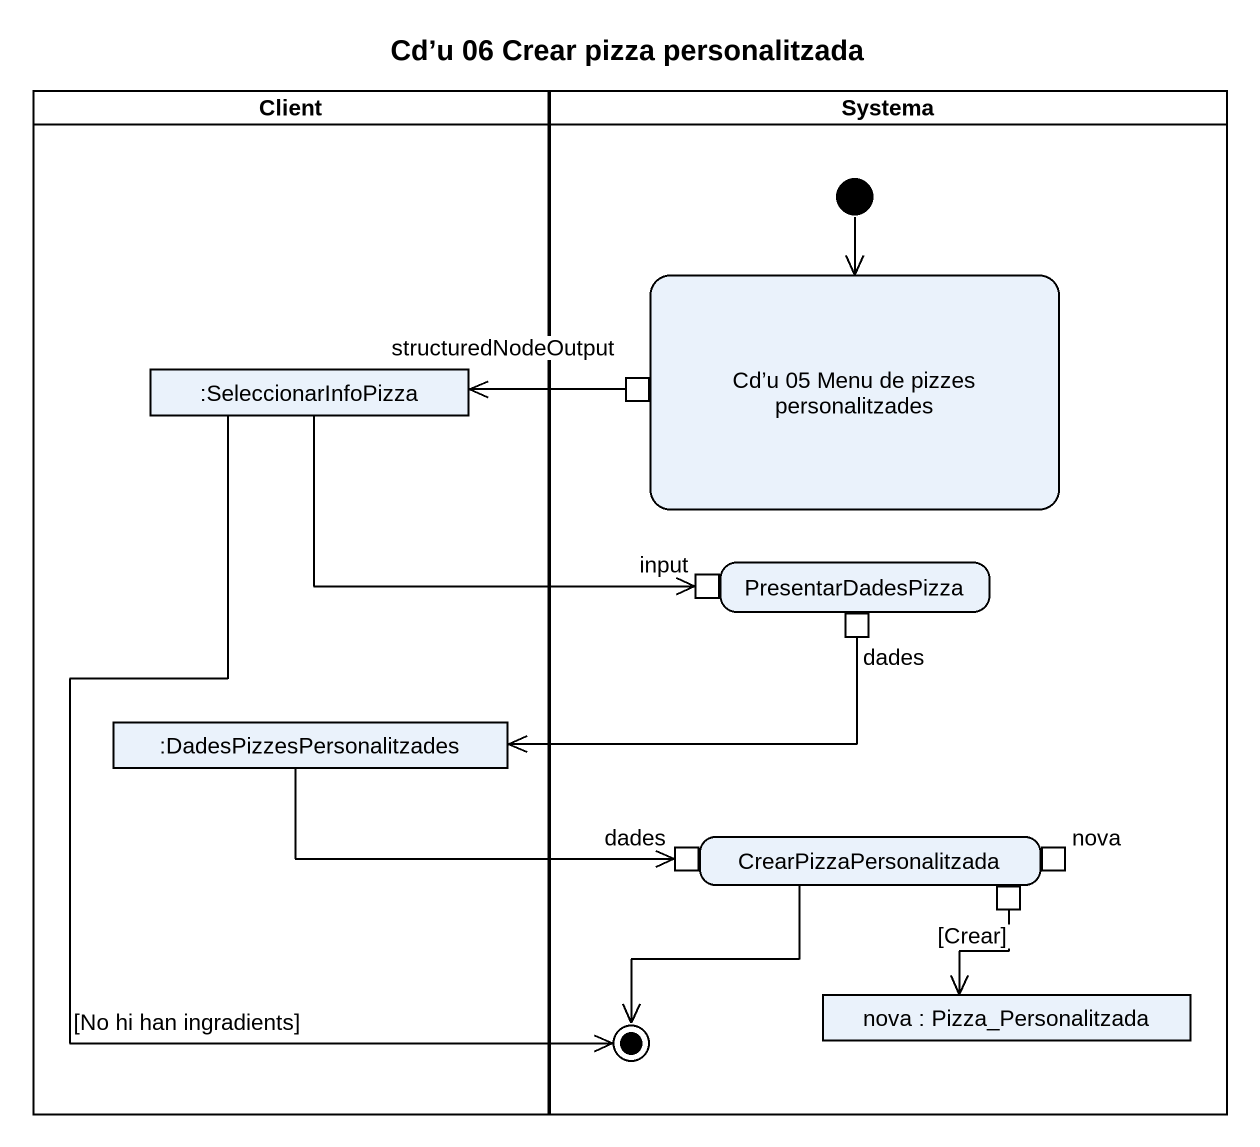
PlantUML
@startuml
title Cd’u 06 Crear pizza personalitzada
hide empty description
state Client <<partition>> {
  state ":SeleccionarInfoPizza" as SeleccionarInfoPizza <<object>>
  state ":DadesPizzesPersonalitzades" as DadesPizzesPersonalitzades <<object>>
}
state Systema <<partition>> {
  state "Cd’u 05 Menu de pizzes personalitzades" as Cd_u_05_Menu_de_pizzes {
    state structuredNodeOutput <<outputPin>>
  }
  state PresentarDadesPizza {
    state input <<inputPin>>
    state dades <<outputPin>>
  }
  state CrearPizzaPersonalitzada {
    state "dades" as dades_2 <<inputPin>>
    state nova <<outputPin>>
    state pin1 <<outputPin>>
  }
  state final1 <<end>>
  state "nova : Pizza_Personalitzada" as nova_2 <<object>>
  [*] --> Cd_u_05_Menu_de_pizzes
}
SeleccionarInfoPizza -right-> input
SeleccionarInfoPizza --> final1 : [No hi han ingradients]
structuredNodeOutput -left-> SeleccionarInfoPizza
dades -left-> DadesPizzesPersonalitzades
DadesPizzesPersonalitzades -right-> dades_2
CrearPizzaPersonalitzada --> final1
pin1 --> nova_2 : [Crear]
@enduml
